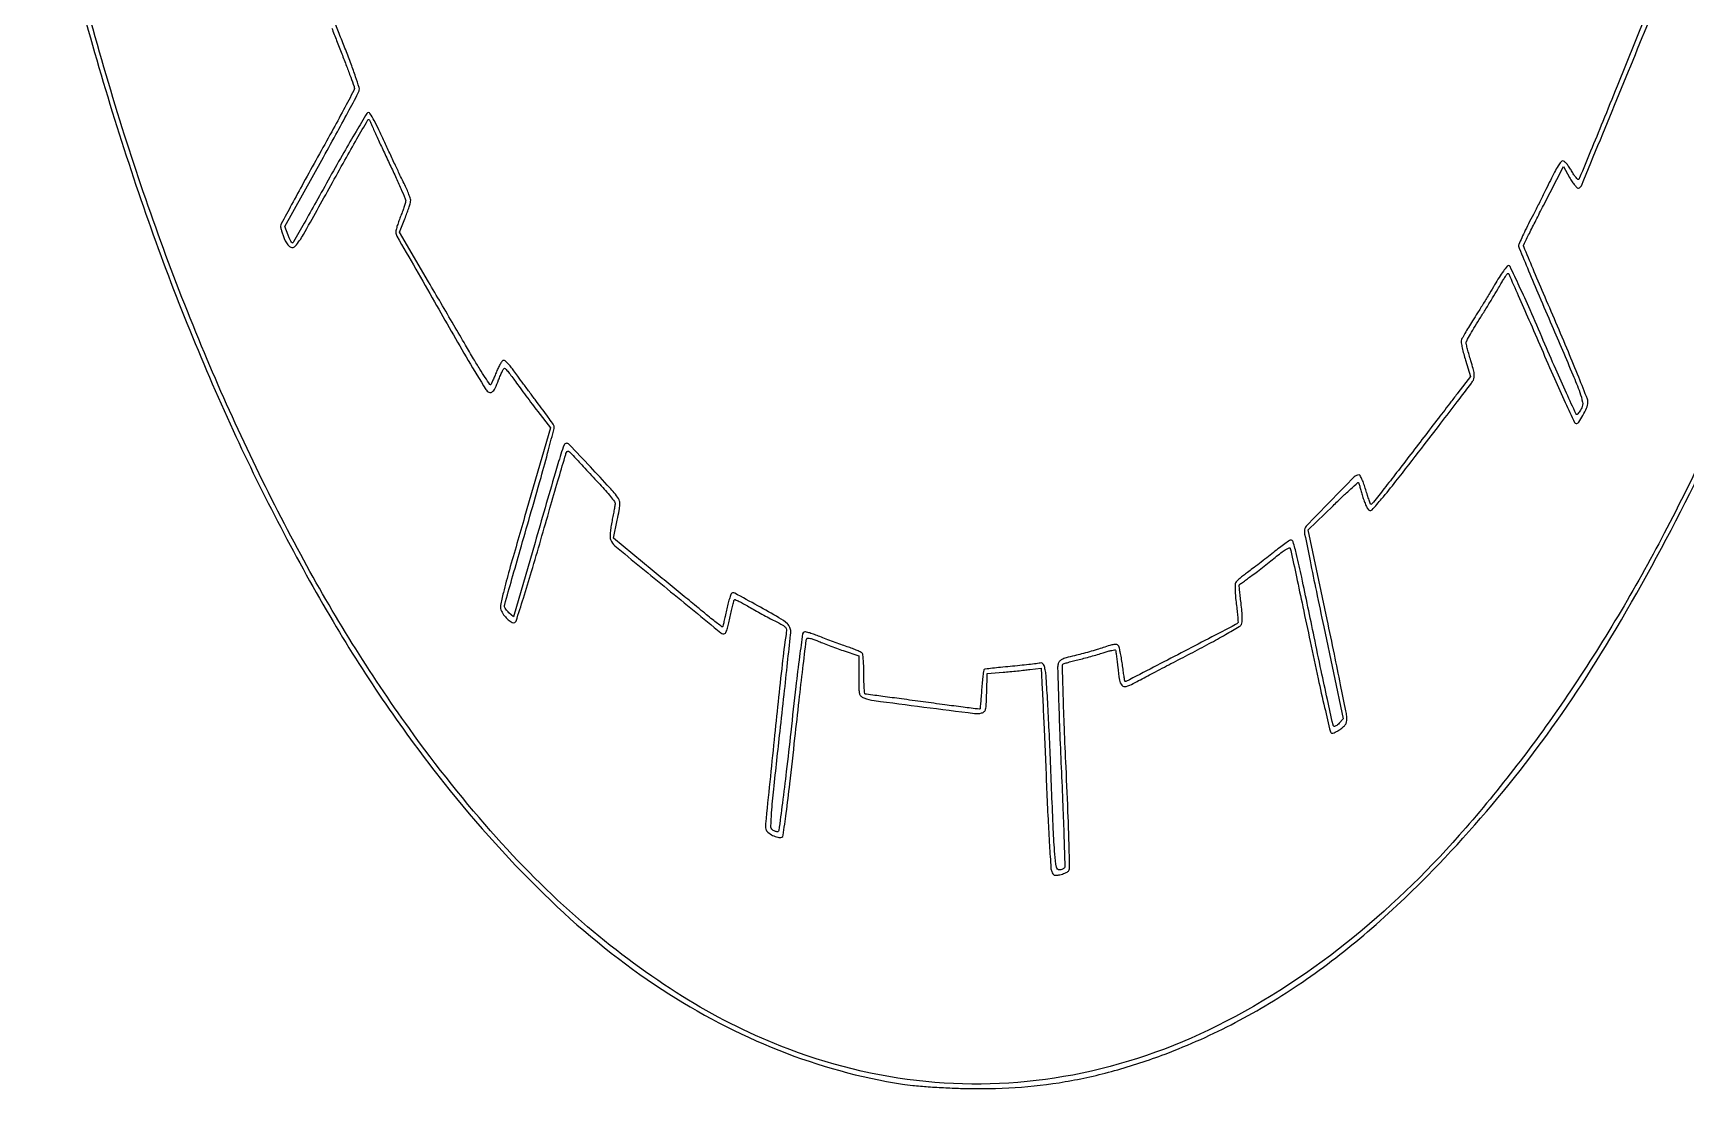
# Model space of a CAD drawing. Extents: x 0 to 4048, y 0 to 4048.
# Drawn here: x 653 to 1490, y 431 to 976 of the extents above; entities that cross this region are included whole.
import ezdxf

# ---------------------------------------------------------------- set-up
doc = ezdxf.new("R2010")
doc.units = 0

msp = doc.modelspace()

# ---------------------------------------------------------------- linework, layer by layer
for points in [[(1551.047513, 1441.203671, -0.000009), (1549.151977, 1384.000435, -0.018967)], [(354.104831, 944.24637, 0.000007), (358.2336, 882.853822, 0.140883)], [(1814.511866, 922.119025, 0.000007), (1809.065941, 865.139544, 0.023823)], [(555.301123, 640.658175, -0.000009), (551.161022, 699.568358, -0.000087)], [(1611.211541, 1118.3277, -0.023434), (1574.172802, 962.373009, -0.027518), (1524.221242, 818.910462, -0.022256), (1480.66545, 725.076509, -0.028), (1431.817489, 642.667602, -0.030653), (1378.750811, 573.200426, -0.042084), (1322.5, 518.322252, -0.055838), (1252.879775, 472.970662, -0.069258), (1179.735716, 448.120063, -0.07247), (1105.338536, 444.804832, -0.069629), (1032, 462.688849, -0.04517), (982.135624, 487.924132, -0.037137), (934.016004, 523.231598, -0.034097), (887.855912, 568.479849, -0.02638), (843.865356, 623.5, -0.031789), (788.83381, 711.63792, -0.024639), (740.087009, 813.766991, -0.023023), (698.485774, 927.726368, -0.019531), (664.925685, 1051.4254)], [(773.327202, 1036.214446, 0.000142), (789.434266, 984.883837, 0.327635)], [(674.116134, 1003.5, 0.020065), (710.478902, 884.001898, 0.023795), (754.582921, 774.565194, 0.025606), (805.247788, 677.691737, 0.034319), (861.338876, 596, 0.033521), (915.41099, 536.461032, 0.046335), (971.774759, 491.451437, 0.050753), (1030.97619, 460.642755, 0.055303), (1093.5, 443.478336, 0.016628), (1098.705, 442.828645, 0.00513), (1106.584375, 442.191669, 0.005125), (1115.418039, 441.659622, 0.005607), (1124, 441.327387, 0.022782), (1150.654771, 441.809252, 0.026144), (1175.944559, 444.75374, 0.026027), (1200.886584, 450.337176, 0.022204), (1226.5, 458.730581, 0.030744), (1262.083816, 474.72973, 0.029309), (1296.033496, 495.200643, 0.027684), (1329.085844, 520.671082, 0.021802), (1361.988201, 551.663335, 0.057302), (1449.584358, 665.182802, 0.036986), (1524.702951, 813.507838, 0.033553), (1584.12301, 988.253546, 0.027448)], [(804.539796, 978.281269, 0.001269), (807.014058, 971.882622, 0.001155), (809.599111, 965.292616, -0.002751), (812.051976, 958.980394, -0.004112), (814.119739, 953.434926, -0.001788), (815.827897, 948.683341, -0.08559), (816, 947.685316, -0.122831), (815.742822, 946.654237, -0.000579), (810.532945, 936.88752, -0.002651), (804.523138, 925.794361, -0.001667), (797.388749, 912.8927, 0.001533), (790.246034, 899.984183, 0.002424), (784.209737, 888.868481, 0.000565), (778.981265, 879.101621, 0.103247), (778.658979, 878, 0.075576), (778.720972, 877.140675, 0.012603), (779.128594, 875.531458, 0.013567), (779.71164, 873.649447, 0.011652), (780.424101, 871.702835, 0.115464), (783.217457, 867.655243, 0.418606), (786.024203, 867.812774, 0.052501), (790.23486, 873.749128, 0.00182), (804.049387, 898.539452, -0.001428), (811.17275, 911.346003, -0.002348), (817.28065, 922.134348, -0.000261), (822.771489, 931.71583, -0.25587), (823.182612, 931.967271, -0.227324), (823.490885, 931.837247, -0.042035), (823.869425, 931.329448, -0.037696), (824.245409, 930.609371, -0.026377), (824.562135, 929.75, 0.030642), (825.140441, 928.221163, 0.001319), (827.513155, 922.985977, 0.002249), (830.372129, 916.795741, 0.0016), (833.629523, 909.883115, -0.002998), (836.837309, 903.026086, -0.004526), (839.541172, 897.012107, -0.001864), (841.786635, 891.84207, -0.101853), (842, 890.805523, -0.071478), (841.872736, 889.919843, -0.007964), (841.265625, 887.966591, -0.009558), (840.45733, 885.655121, -0.007611), (839.5, 883.192279, 0.01056), (838.542909, 880.686386, 0.011976), (837.734375, 878.244657, 0.011233), (837.145836, 876.145501, 0.062804), (837, 874.989044, 0.130405), (837.558924, 872.882462, 0.000215), (856.560509, 839.628044, 0.001598), (873.641433, 809.985016, 0.010399), (882.59009, 795.282148, 0.126979), (884.134934, 793.841098, 0.292339), (885.653394, 793.948759, 0.121256), (887.230336, 795.860007, 0.022665), (889.026286, 800.070289, -0.010942), (889.933352, 802.3429, -0.01695), (890.824591, 804.258147, -0.011398), (891.633343, 805.766298, -0.270248), (892.034147, 806, -0.217844), (892.501097, 805.78642, -0.005851), (893.994694, 804.017187, -0.011166), (895.711711, 801.836919, -0.007291), (897.598569, 799.25, 0.004156), (899.885918, 796.072333, 0.002003), (902.866545, 792.037306, 0.001986), (906.00794, 787.854875, 0.002847), (908.828015, 784.174871), (915.283336, 775.849742), (902.211387, 730.740388, 0.00095), (894.478748, 703.865327, 0.009186), (891.428078, 692.392361, 0.016873), (890.044622, 685.829962, 0.164274), (890.46734, 683.063157, 0.04559), (892.016459, 680.637609, 0.050187), (893.93577, 678.617328, 0.057067), (895.823268, 677.335082, 0.21646), (897.212755, 677.256675, 0.226798), (897.892519, 677.979407, 0.000789), (901.595304, 689.653507, 0.003917), (905.71785, 703.088496, 0.00234), (910.420802, 719.127956, -0.000326), (915.047889, 735.147347, -0.000501), (919.076531, 749.008837, -0.000158), (922.58502, 761.021478, -0.014731), (923.147265, 762.753192, -0.080489), (923.760477, 763.864998, -0.355116), (924.438991, 764.019355, -0.09075), (925.469508, 763.25246, -0.00494), (928.2089, 760.253192, 0.003123), (930.370876, 757.868778, 0.001104), (933.496404, 754.479704, 0.001096), (936.946547, 750.771517, 0.001288), (940.232438, 747.273459, -0.008006), (943.208551, 744.018636, -0.011649), (945.718279, 741.047369, -0.007314), (947.706108, 738.504319, -0.163647), (948, 737.630423, -0.039569), (947.928341, 736.726338, -0.003441), (947.548986, 734.449151, -0.004507), (947.052637, 731.736429, -0.003487), (946.464633, 728.78968, 0.013294), (945.904675, 725.665367, 0.018448), (945.581521, 722.839582, 0.019098), (945.491631, 720.522805, 0.088959), (945.725946, 719.211802, 0.132188), (947.96262, 716.059947, 0.000861), (974.462213, 694.230799, 0.000507), (1001.572947, 672.022414, 0.268091), (1003.619056, 671.689176, 0.21532), (1004.130612, 672.201943, 0.01218), (1004.886887, 674.369541, 0.016904), (1005.659584, 677.081859, 0.011447), (1006.363636, 680.217988, -0.004179), (1007.020785, 683.358041, -0.006307), (1007.650418, 686.080551, -0.002788), (1008.227637, 688.384675, -0.13439), (1008.46152, 688.794854, -0.313333), (1008.851834, 688.865117, -0.006142), (1010.787648, 687.950318, -0.01237), (1013.082579, 686.759976, -0.007691), (1015.71694, 685.256527, 0.004973), (1018.773906, 683.489797, 0.00316), (1022.366546, 681.490716, 0.003174), (1025.917479, 679.573344, 0.005877), (1028.82875, 678.068773, -0.007439), (1032.948259, 675.923438, -0.094866), (1034.293, 674.82669, -0.174903), (1034.762229, 673.545833, -0.039459), (1034.587955, 671.195852, 0.011393), (1032.626913, 656.209371, 0.000982), (1028.567956, 617.829063, 0.000172), (1024.174108, 575.344305, 0.087375), (1024.36508, 572.68154, 0.15732), (1025.410056, 571.007294, 0.058061), (1027.758417, 569.452775, 0.057998), (1030.411326, 568.475729, 0.152009), (1032.414338, 568.605502, 0.272823), (1033.13646, 569.513789, 0.001587), (1034.657587, 580.64184, 0.004627), (1036.514858, 595.613467, 0.001358), (1039.091454, 618.636078, -0.000893), (1041.206873, 637.698278, -0.001445), (1043.0821, 653.904465, -0.000197), (1044.796631, 668.307571, -0.108439), (1045.081652, 669.126554, -0.281619), (1045.593185, 669.386932, -0.034319), (1046.893695, 669.194641, -0.031375), (1048.592527, 668.709563, -0.017816), (1050.581652, 667.923155, 0.009005), (1053.02217, 666.908212, 0.003581), (1056.405235, 665.600157, 0.003542), (1060.076831, 664.240341, 0.004445), (1063.5, 663.034357), (1071.5, 660.295653), (1071.445862, 650.188018, 0.003814), (1071.460769, 643.627669, 0.053035), (1071.734124, 641.279109, 0.153361), (1072.467881, 640.015784, 0.094074), (1073.945862, 639.104214, 0.057974), (1079.27125, 637.748721, 0.001432), (1104.270721, 634.46615, 0.000955), (1129.958339, 631.217918, 0.092709), (1133.624492, 631.441889, 0.125709), (1134.921639, 632.14382, 0.145718), (1135.635511, 633.347589, 0.049812), (1135.9833, 635.707198, 0.004358), (1136.213909, 641.759994), (1136.5, 651.5), (1144.5, 652.121235, 0.003027), (1147.9721, 652.412014, 0.002267), (1151.793192, 652.772797, 0.002291), (1155.388082, 653.14531, 0.00524), (1158.093844, 653.466947), (1163.687689, 654.191426), (1164.305688, 643.345713, -0.002702), (1164.636659, 636.926829, -0.000409), (1165.218838, 624.082803, -0.000458), (1165.879851, 608.918235, -0.000396), (1166.546456, 593, 0.001966), (1167.235585, 577.693268, 0.003002), (1167.965373, 564.419713, 0.001069), (1168.687211, 552.989119, 0.078822), (1169.098032, 551.173492, 0.049229), (1169.727327, 549.959458, 0.155467), (1170.428063, 549.386125, 0.123096), (1171.437286, 549.251812, 0.025894), (1173.206771, 549.545415, 0.0241), (1174.509173, 549.898016, 0.022974), (1175.79301, 550.379094, 0.02362), (1176.885798, 550.909258, 0.07174), (1177.545555, 551.402698, 0.202237), (1178.136657, 552.855952, 0.002371), (1177.951681, 563.408959, 0.004677), (1177.473894, 578.513517, 0.001074), (1176.374058, 604.002629, -0.001376), (1175.53299, 623.772273, -0.002254), (1174.94214, 640.523939, -0.000264), (1174.491212, 655.441311, -0.221374), (1174.771853, 656.094087, -0.105885), (1175.34256, 656.419385, -0.004895), (1177.489232, 657.077052, -0.007939), (1180.073754, 657.796843, -0.005598), (1183, 658.527053, 0.005723), (1186.253893, 659.339887, 0.004239), (1189.83283, 660.310059, 0.004284), (1193.197082, 661.283888, 0.009619), (1195.728783, 662.093658, -0.013352), (1197.763069, 662.727631, -0.020962), (1199.544417, 663.151276, -0.01632), (1200.977414, 663.380958, -0.296128), (1201.375629, 663.188839, -0.1), (1201.566131, 662.660649, -0.003232), (1201.883974, 660.410855, -0.006102), (1202.210808, 657.738117, -0.004188), (1202.519096, 654.699179, 0.01792), (1203.369106, 648.12383, 0.147757), (1204.687271, 645.448412, 0.277094), (1206.800886, 644.842933, 0.064754), (1210.354947, 646.307819, -0.008471), (1213.092161, 647.815066, -0.000642), (1220.571272, 651.757551, -0.000885), (1229.507329, 656.433234, -0.000673), (1239.313212, 661.525193, 0.004056), (1248.895788, 666.583787, 0.006156), (1257.134803, 671.150654, 0.00261), (1264.082994, 675.162842, 0.138503), (1265.13837, 676.258548, 0.10155), (1265.535396, 677.593926, 0.025267), (1265.618001, 679.883652, 0.0201), (1265.447481, 683.000312, 0.008598), (1264.980883, 687.147085, -0.003877), (1264.557389, 690.615681, -0.006227), (1264.256102, 693.580161, -0.001793), (1264.037147, 696.142485, -0.253394), (1264.155725, 696.411853, -0.006075), (1264.419097, 696.611084, -0.000072), (1266.161369, 697.895677, -0.000218), (1268.175561, 699.378959, -0.000142), (1270.5, 701.088135, 0.00431), (1273.26386, 703.156135, 0.002308), (1276.643364, 705.755252, 0.002297), (1280.067782, 708.439467, 0.00359), (1282.988046, 710.784535, -0.010347), (1285.830919, 713.004938, -0.0296), (1287.92346, 714.385491, -0.044652), (1289.35927, 715.052292, -0.419724), (1289.911868, 714.785861, -0.029047), (1290.196608, 713.751674, -0.00009), (1293.051742, 700.383332, -0.000517), (1296.261483, 685.264809, -0.000324), (1299.988861, 667.561654, 0.001899), (1304.003835, 648.786224, 0.00392), (1307.313605, 634.14409, 0.000823), (1310.197079, 621.927899, 0.259502), (1310.847296, 621.217568, 0.162609), (1311.526372, 621.218007, 0.029865), (1312.705763, 621.692842, 0.029314), (1314.073656, 622.44204, 0.022983), (1315.464707, 623.405283, 0.024642), (1317.327485, 624.977077, 0.094371), (1318.220749, 626.195905, 0.103657), (1318.559908, 627.595777, 0.033058), (1318.484572, 629.749369, 0.024022), (1318.074277, 632.480891, 0.000519), (1315.416649, 645.716025, 0.00119), (1312.253896, 661.192355, 0.000803), (1308.574659, 678.8371), (1299.045076, 724.1742), (1311.578035, 736.401813, -0.003414), (1316.40816, 741.050315, -0.005767), (1320.527605, 744.87168, -0.001374), (1324.124608, 748.11408, -0.473009), (1324.445182, 748.064713, -0.05794), (1324.634367, 747.639486, -0.001812), (1325.196369, 745.817731, -0.003515), (1325.836914, 743.660031, -0.002426), (1326.533129, 741.208415, 0.0187), (1327.322302, 738.738332, 0.023506), (1328.243647, 736.51993, 0.022643), (1329.166631, 734.772392, 0.141089), (1329.893444, 734.082605, 0.341318), (1331.348112, 734.345658, 0.008154), (1336.167901, 739.866024, 0.009157), (1343.397155, 748.748857, 0.001647), (1356.5, 765.578847, 0.000915), (1366.162658, 778.122122, 0.001401), (1374.486018, 789.03097, 0.000463), (1381.651722, 798.495537, 0.039378), (1382.622613, 800.015632, 0.09733), (1383.059921, 801.451529, 0.057186), (1383.037103, 803.253034, 0.034235), (1382.533725, 805.796893, 0.008872), (1381.372749, 809.810975, -0.004613), (1380.464064, 812.855364, -0.006123), (1379.697147, 815.641731, -0.004458), (1379.105524, 817.983847, -0.059673), (1379.000136, 818.863004, -0.125349), (1379.232822, 819.776956, -0.003765), (1381.15498, 823.243993, -0.007257), (1383.525002, 827.305106, -0.004924), (1386.335968, 831.863004, 0.00215), (1389.358268, 836.703261, 0.002079), (1392.372992, 841.623521, 0.002053), (1394.990883, 845.976455, 0.007638), (1396.585968, 848.748983, -0.008733), (1397.749228, 850.760722, -0.013411), (1398.832621, 852.456376, -0.007799), (1399.785061, 853.81631, -0.240124), (1400.142104, 853.998983, -0.29638), (1400.506697, 853.762876, -0.000214), (1405.378227, 842.837201, -0.002211), (1410.776641, 830.570178, -0.001338), (1417.065525, 816, 0.002436), (1423.690248, 800.743875, 0.004734), (1429.154326, 788.63873, 0.001083), (1433.876276, 778.494087, 0.291075), (1434.653097, 778, 0.248916), (1435.979828, 778.704116, 0.020862), (1438.089323, 782.119866, 0.027414), (1439.921963, 785.849589, 0.075417), (1440.648973, 788.680871, 0.119904), (1440.425316, 790.292803, 0.001129), (1435.977039, 801.468864, 0.003712), (1430.718146, 814.318074, 0.002384), (1424.434774, 829.151966, -0.000556), (1418.133674, 843.877576, -0.000908), (1412.827715, 856.378566, -0.000084), (1408.098377, 867.582764, -0.100144), (1408, 868.069012, -0.115455), (1408.110164, 868.539741, -0.00033), (1410.975855, 874.317324, -0.001935), (1414.246907, 880.83779, -0.001205), (1418.130572, 888.459642), (1428.261143, 908.223451), (1431.380572, 902.587656, 0.018423), (1432.698711, 900.400441, 0.029468), (1433.99746, 898.649267, 0.030263), (1435.149558, 897.431169, 0.242124), (1435.869733, 897.225931, 0.250804), (1437.353844, 898.448208, 0.000196), (1456.481555, 944.983671, 0.000425), (1475.12106, 990.491967, 0.097278)], [(1474.076638, 995.032708), (1455.381167, 948.766354, -0.000685), (1448.160915, 930.9684, -0.001107), (1441.961892, 915.843668, -0.000151), (1436.415226, 902.407052, -0.081599), (1435.951745, 901.658897, -0.417467), (1435.498634, 901.630596, -0.035091), (1434.593591, 902.560081, -0.030555), (1433.50802, 904.015592, -0.016999), (1432.358897, 905.90788, 0.021913), (1431.148783, 907.857177, 0.029352), (1429.876478, 909.503052, 0.02956), (1428.704876, 910.697205, 0.185893), (1427.922731, 910.998983, 0.232975), (1427.010571, 910.5503, 0.021704), (1425.526777, 908.438448, 0.021226), (1423.738823, 905.363138, 0.009243), (1421.616754, 901.1406, -0.002946), (1419.392415, 896.572062, -0.001559), (1416.583263, 890.932085, -0.001552), (1413.673674, 885.180409, -0.002402), (1411.121778, 880.233321, 0.006186), (1408.927298, 875.898911, 0.009009), (1407.109561, 872.020512, 0.005193), (1405.680818, 868.732169, 0.137156), (1405.560482, 867.788867, 0.062517), (1405.854792, 866.727928, 0.000255), (1410.583955, 855.415901, 0.001275), (1415.992438, 842.589326, 0.000802), (1422.37383, 827.629279, -0.000903), (1433.03068, 802.63223, -0.013183), (1436.541581, 793.708195, -0.037609), (1437.900493, 788.859912, -0.170458), (1437.498213, 785.996545, -0.014499), (1436.867715, 784.859365, -0.016758), (1436.200456, 783.815488, -0.015968), (1435.582021, 782.974729, -0.087998), (1435.164217, 782.601492, -0.450556), (1434.65972, 782.753722, -0.000575), (1429.786057, 793.38179, -0.00376), (1424.347281, 805.518848, -0.002243), (1418.04921, 820.03808, 0.002376), (1411.309162, 835.564907, 0.00495), (1405.880344, 847.585778, 0.001236), (1401.261443, 857.484878, 0.290738), (1400.450439, 858, 0.230985), (1399.70733, 857.637357, 0.009015), (1397.826376, 855.135937, 0.01442), (1395.681436, 851.98641, 0.009503), (1393.390411, 848.25, -0.002923), (1390.803743, 843.904097, -0.001875), (1387.75309, 838.888767, -0.001884), (1384.729029, 834.000301, -0.003529), (1382.240661, 830.073463, 0.005977), (1380.139428, 826.72138, 0.007934), (1378.313648, 823.620244, 0.005887), (1376.862748, 820.992326, 0.075753), (1376.488073, 819.938067, 0.092762), (1376.482423, 818.863629, 0.009207), (1376.991963, 816.325876, 0.011349), (1377.729688, 813.301593, 0.008776), (1378.66558, 810.040923), (1381.172183, 801.852639), (1374.836092, 793.62823, 0.000413), (1371.271029, 788.992776, 0.000083), (1364.926852, 780.726848, 0.000087), (1357.547371, 771.105224, 0.000082), (1350, 761.257801, -0.001351), (1342.864183, 751.996159, -0.002209), (1336.75934, 744.188256, -0.000268), (1331.291922, 737.266541, -0.204842), (1330.904136, 737.05589, -0.3332), (1330.605205, 737.239059, -0.005242), (1329.843163, 739.219543, -0.011463), (1329.007446, 741.628684, -0.007051), (1328.129056, 744.5, 0.014268), (1327.204217, 747.374209, 0.021947), (1326.226083, 749.796875, 0.017837), (1325.300365, 751.649993, 0.274564), (1324.711026, 752, 0.200111), (1322.223211, 750.962786, 0.002556), (1310.055985, 738.5566, 0.002589), (1298.0266, 726.035799, 0.196473), (1297.03139, 723.486593, 0.045923), (1297.196369, 721.958962, 0.000288), (1299.939098, 708.424187, 0.001172), (1303.118338, 692.967319, 0.000747), (1306.885892, 675), (1316.709004, 628.5), (1314.667746, 626.236756, -0.032151), (1313.834965, 625.424954, -0.051884), (1313.021103, 624.862543, -0.070177), (1312.34275, 624.606523, -0.26893), (1311.928599, 624.736756, -0.131625), (1311.561003, 625.444651, -0.000245), (1308.720067, 638.347672, -0.001761), (1305.580478, 652.884611, -0.001087), (1301.985951, 670, 0.000621), (1295.682125, 700.155628, 0.007545), (1293.075574, 711.681452, 0.011197), (1291.380333, 718.056801, 0.333752), (1290.124708, 719, 0.152546), (1289.517557, 718.81035, 0.003967), (1287.165647, 717.154445, 0.008032), (1284.425133, 715.124857, 0.005361), (1281.349957, 712.71726, -0.002635), (1277.960305, 710.033521, -0.00208), (1274.264748, 707.163853, -0.002102), (1270.810727, 704.527753, -0.005216), (1268.253441, 702.634617, 0.00988), (1266.185105, 701.073371, 0.011944), (1264.309477, 699.524615, 0.010621), (1262.798163, 698.157454, 0.076144), (1262.19469, 697.383409, 0.126451), (1261.929864, 696.382418, 0.010324), (1261.966943, 693.651209, 0.013345), (1262.168161, 690.351824, 0.009868), (1262.559906, 686.716052, -0.004456), (1262.983003, 683.151862, -0.006978), (1263.27675, 680.078413, -0.002547), (1263.477816, 677.446142, -0.202369), (1263.346848, 677.061525, -0.091274), (1262.229254, 676.191989, -0.000096), (1234.653882, 661.871899, -0.000036), (1206.693682, 647.361323, -0.321451), (1206.251192, 647.425215, -0.16277), (1206.133101, 647.650587, -0.000912), (1205.747844, 650.066803, -0.00377), (1205.332552, 652.838018, -0.002371), (1204.887058, 656.082142, 0.00851), (1204.391105, 659.391711, 0.011416), (1203.822412, 662.371254, 0.008687), (1203.251649, 664.822145, 0.108335), (1202.828934, 665.671063, 0.198694), (1202.023093, 666.112014, 0.06315), (1200.626718, 666.087261, 0.036347), (1198.499786, 665.619407, 0.009667), (1195.18941, 664.564422, -0.008326), (1192.066731, 663.560022, -0.004447), (1188.17598, 662.417372, -0.004425), (1184.181755, 661.320925, -0.006884), (1180.717816, 660.453791, 0.008522), (1176.344494, 659.343774, 0.052711), (1174.18658, 658.504477, 0.108328), (1172.999802, 657.520844, 0.104631), (1172.315041, 656.119087, 0.068605), (1172.102488, 654.175143, 0.00064), (1172.526872, 639.728199, 0.002147), (1173.108276, 623.095519, 0.001386), (1173.917908, 603.83345, -0.001275), (1174.727512, 584.673568, -0.002063), (1175.307342, 568.372564, -0.000304), (1175.753147, 553.912785, -0.146992), (1175.515323, 553.024794, -0.10387), (1175.141581, 552.632018, -0.051636), (1174.535782, 552.301033, -0.048098), (1173.810153, 552.075979, -0.0512), (1173.070109, 552, -0.366073), (1171.525918, 553.305523, -0.021251), (1170.698195, 559.913248, -0.009854), (1169.904131, 572.619128, -0.000681), (1168.419786, 608.5, 0.001812), (1167.722155, 624.488323, 0.002635), (1166.981404, 638.58498, 0.001316), (1166.258183, 650.544136, 0.045066), (1165.826367, 653.342484, 0.018546), (1165.226039, 655.428125, 0.110878), (1164.649914, 656.393177, 0.189147), (1163.874067, 656.756408, 0.075888), (1162.686553, 656.652237, -0.029091), (1161.255606, 656.39064, -0.002385), (1157.481874, 655.943719, -0.003193), (1152.970988, 655.460462, -0.002453), (1148.038976, 654.98835, 0.002504), (1143.216859, 654.526256, 0.003857), (1139.050668, 654.07346, 0.001316), (1135.462243, 653.645849, 0.108507), (1134.938942, 653.462264, 0.221372), (1134.66399, 653.043972, 0.003972), (1134.286635, 650.323793, 0.00909), (1133.924109, 647.092371, 0.005841), (1133.615655, 643.332689, -0.001926), (1133.337781, 639.586049, -0.003106), (1133.069025, 636.397772, -0.000573), (1132.811648, 633.591354, -0.182352), (1132.715689, 633.394386, -0.224601), (1132.508405, 633.326878, -0.00008), (1124.191484, 634.390393, -0.001242), (1114.943175, 635.597868, -0.000752), (1104, 637.071035, 0.000251), (1093.020215, 638.560338, 0.000402), (1083.651562, 639.818649, 0.000063), (1075.343556, 640.926627, 0.025012), (1074.75, 640.975671, -0.375793), (1074.448648, 641.257175, -0.005592), (1074.215814, 643.856916, -0.011931), (1074.044509, 647.009905, -0.007212), (1073.984687, 650.75, 0.006986), (1073.925387, 654.565324, 0.009873), (1073.758058, 657.959514, 0.006431), (1073.526632, 660.78006, 0.124), (1073.234687, 661.601537, 0.131714), (1072.617893, 662.143236, 0.010815), (1070.659564, 663.058293, 0.013906), (1068.234734, 664.04846, 0.010255), (1065.5, 665.013867, -0.005644), (1062.3289, 666.100539, -0.003327), (1058.564091, 667.466625, -0.003328), (1054.821063, 668.881467, -0.005689), (1051.718181, 670.118735, 0.011638), (1049.029381, 671.153983, 0.015933), (1046.561232, 671.951109, 0.012669), (1044.500517, 672.488705, 0.150179), (1043.686015, 672.433007, 0.273188), (1042.981291, 671.545366, 0.001433), (1041.429249, 660.101556, 0.004466), (1039.546325, 644.87079, 0.001365), (1036.967833, 621.808006, -0.001704), (1034.725779, 601.876854, -0.003192), (1032.754567, 585.774446, -0.000487), (1030.954633, 571.917243, -0.28771), (1030.459563, 571.317926, -0.117937), (1029.945689, 571.27399, -0.045514), (1029.246246, 571.445499, -0.041838), (1028.490342, 571.77859, -0.040277), (1027.79016, 572.236521, -0.238572), (1026.912462, 574.087865, -0.012426), (1027.255265, 580.865513, -0.00805), (1028.350404, 592.802767, -0.000761), (1031.548734, 622, 0.000415), (1033.616047, 640.752307, 0.000647), (1035.363045, 656.914062, 0.000173), (1036.864239, 671.018276, 0.022887), (1036.968138, 672.75, 0.066179), (1036.852284, 673.727198, 0.042901), (1036.476578, 674.803249, 0.042612), (1035.917583, 675.810052, 0.061158), (1035.25, 676.580208, 0.052463), (1031.007428, 679.671106, 0.005483), (1020.274549, 685.72874, 0.001805), (1008.581105, 692.105588, 0.268491), (1007.10148, 692.062718, 0.16939), (1006.611474, 691.458784, 0.010741), (1005.872726, 689.263047, 0.014806), (1005.111169, 686.547912, 0.010409), (1004.409297, 683.453295, -0.003033), (1003.759374, 680.378096, -0.00467), (1003.156218, 677.726758, -0.001659), (1002.608682, 675.453363, -0.127627), (1002.4332, 675.127158, -0.38062), (1002.144486, 675.099358, -0.002429), (999.899719, 676.75761, -0.007797), (997.307069, 678.756071, -0.004703), (994.293825, 681.201198, 0.000489), (990.050921, 684.703849, 0.000118), (983.022887, 690.491374, 0.000121), (974.956471, 697.127516, 0.000121), (966.869194, 703.774264), (947.238388, 719.900449), (949.129177, 729.118889, 0.006347), (950.071008, 734.02642, 0.02983), (950.406873, 736.877202, 0.054678), (950.31066, 738.73961, 0.11877), (949.759983, 740.051975, 0.026676), (945.271782, 745.522648, 0.003937), (935.536087, 756.00939, 0.000905), (924.723613, 767.432106, 0.205581), (923.400798, 768, 0.310062), (922.20588, 767.180188, 0.015223), (920.534941, 762.421802, 0.006181), (917.64291, 752.900947, 0.000242), (907.466639, 717.783772), (896.557005, 680.067544), (894.278503, 682.208086, -0.023717), (893.406312, 683.109032, -0.027599), (892.66931, 684.045869, -0.028278), (892.143623, 684.894034, -0.125225), (892, 685.458502, -0.068855), (892.120111, 686.326572, -0.000147), (895.785629, 699.304183, -0.001006), (899.946685, 713.907421, -0.000625), (904.887249, 731.034188, 0.001773), (910.501724, 750.666301, 0.004762), (914.313612, 764.68583, 0.001808), (917.119197, 775.567017, 0.185374), (916.939194, 777.087199, 0.033178), (916.302051, 778.124592, 0.001779), (914.055546, 781.266918, 0.002779), (911.347419, 784.982877, 0.002021), (908.295501, 789.087199, -0.001049), (905.031589, 793.45884, -0.000955), (901.681646, 797.983427, -0.000955), (898.701791, 802.040465, -0.003091), (896.74522, 804.75, 0.016272), (895.210963, 806.760825, 0.022323), (893.695511, 808.457813, 0.019968), (892.357364, 809.722747, 0.181285), (891.617806, 810, 0.227697), (890.950914, 809.679695, 0.02719), (889.971863, 808.310937, 0.028078), (888.931443, 806.452669, 0.01949), (887.960219, 804.25, -0.004794), (887.043388, 801.9933, -0.006463), (886.167949, 799.970325, -0.004543), (885.399169, 798.295927, -0.067468), (885.049437, 797.755361, -0.492236), (884.602893, 797.779057, -0.003708), (882.239511, 801.266947, -0.009378), (879.506106, 805.537457, -0.005464), (876.38065, 810.755361, 0.000153), (872.297471, 817.739413, 0.000052), (866.365737, 827.875776, 0.000052), (859.813694, 839.066809, 0.00006), (853.563602, 849.736644), (838.776626, 874.973288), (841.532222, 881.736644, 0.006955), (842.602851, 884.472711, 0.008117), (843.540905, 887.100764, 0.007306), (844.264164, 889.343208, 0.047869), (844.500731, 890.5, 0.100656), (844.390123, 891.665987, 0.014159), (843.617973, 893.96875, 0.015683), (842.527668, 896.67327, 0.012755), (841.19661, 899.5, -0.005037), (839.407278, 903.152596, -0.001543), (836.776953, 908.705746, -0.001544), (833.87068, 914.940719, -0.00169), (831.089787, 921.008922, 0.006778), (828.395756, 926.733069, 0.011915), (825.993137, 931.378963, 0.00637), (823.906782, 935.075472, 0.268918), (823.147651, 935.508922, 0.26111), (822.345593, 935.052446, 0.001053), (816.851632, 925.896738, 0.004782), (810.681465, 915.336735, 0.002947), (803.613439, 902.799122, -0.000592), (796.599089, 890.218597, -0.000955), (790.593347, 879.524975, -0.000134), (785.234382, 870.031469, -0.067912), (784.821699, 869.488366, -0.448067), (784.486361, 869.507532, -0.032475), (783.891561, 870.365331, -0.028566), (783.207473, 871.665849, -0.01558), (782.511696, 873.330202), (780.811571, 877.781916), (799.448329, 911.313725, 0.00154), (806.61916, 924.30983, 0.002385), (812.723277, 935.580963, 0.000725), (817.958311, 945.392583, 0.074745), (818.468875, 946.83838, 0.125736), (818.385275, 948.232247, 0.004038), (816.607141, 953.631553, 0.00756), (814.346288, 959.995855, 0.005151), (811.592123, 967.165613, -0.000899), (808.680112, 974.557859, -0.001041), (805.934617, 981.607503, -0.000928)], [(1509.816181, 271.217238, -0.000012), (1516.399663, 223.537726, -0.000045), (1522.863878, 176.682972, -0.036807)]]:
    msp.add_lwpolyline(points, format="xyb")

doc.saveas('drawing.dxf')
